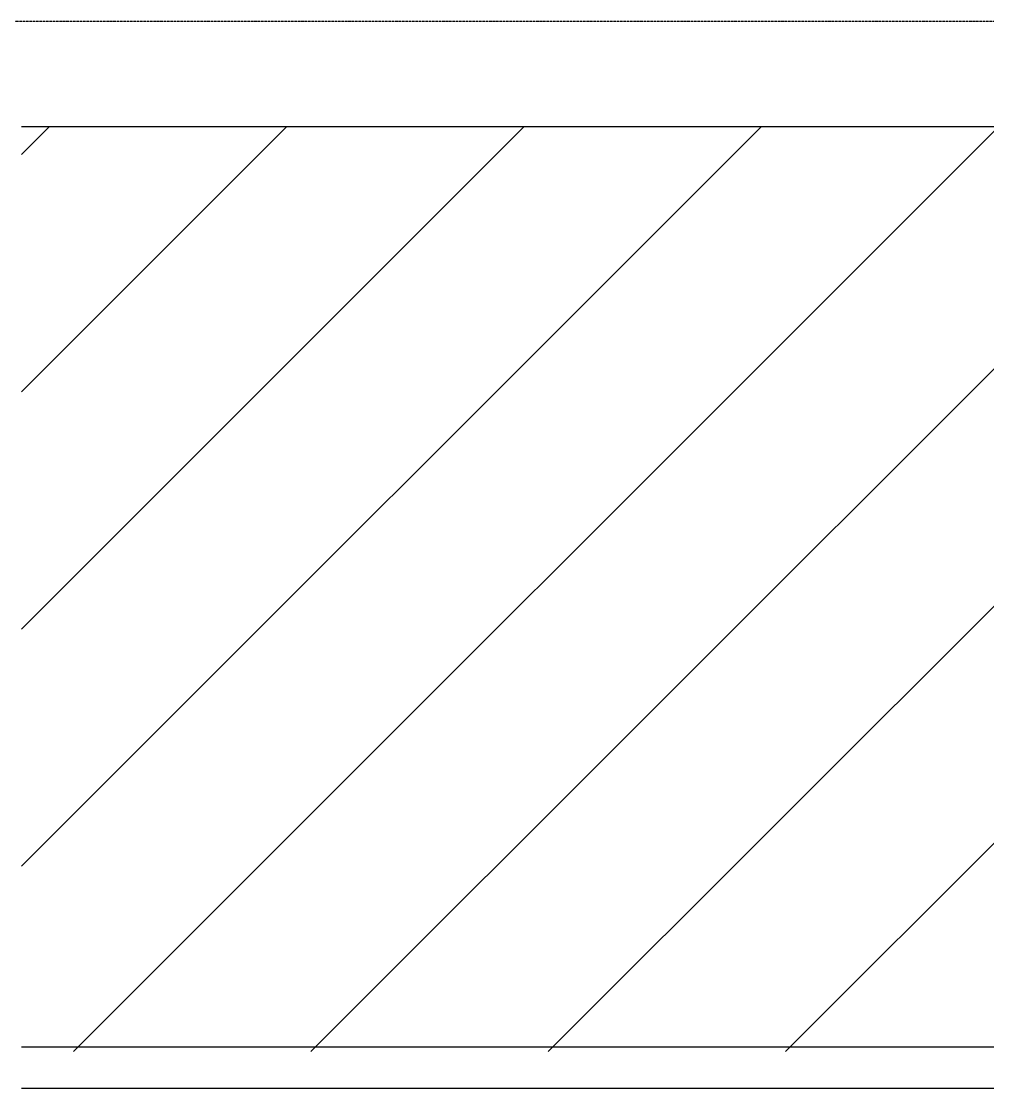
# Model space of a CAD drawing. Extents: x -599358 to 2865263, y -1062760 to 486533.
# Drawn here: x 244911 to 245824, y -692984 to -691974 of the extents above; entities that cross this region are included whole.
import ezdxf

# ---------------------------------------------------------------- set-up
doc = ezdxf.new("R2010")
doc.units = 0
doc.linetypes.add('DASH', pattern=[0.35, 0.25, -0.1])
for name, color, linetype in [('A-HATCH-1', 252, 'Continuous'), ('A-LIN-V', 9, 'Continuous'), ('A-SFCE', 30, 'Continuous'), ('FHSGH10105-主梁-04', 7, 'Continuous'), ('FHSGH10105-主梁-06', 7, 'Continuous')]:
    doc.layers.add(name, color=color, linetype=linetype)

# ---------------------------------------------------------------- blocks, each defined once
blk = doc.blocks.new('G$C2C10B007')
at = {"layer": 'A-SFCE', "linetype": 'DASH'}
blk.add_line((-3050, 0), (3050, 0), dxfattribs=at)

msp = doc.modelspace()

# ---------------------------------------------------------------- hatches: boundary and pattern name
at = {"layer": 'A-HATCH-1'}
h = msp.add_hatch(dxfattribs=at)
h.set_pattern_fill('ANSI31', color=4, scale=100)
h.set_pattern_definition([(45, (1989370.97, -1271056.52), (-112.253202, 112.253202), [])])
h.paths.add_polyline_path([(244910.6, -692074), (252695.3, -692074), (252695.3, -692949), (244910.6, -692949)])

# ---------------------------------------------------------------- linework, layer by layer
at = {"layer": 'FHSGH10105-主梁-04', "color": 4, "linetype": 'Continuous'}
msp.add_line((252695.3, -692074), (244910.6, -692074), dxfattribs=at)
at = {"layer": 'FHSGH10105-主梁-06', "color": 4, "linetype": 'Continuous'}
for p, q in [((252441.5, -692944.7), (244910.6, -692944.7)), ((252434.9, -692984), (244910.6, -692984))]:
    msp.add_line(p, q, dxfattribs=at)

# ---------------------------------------------------------------- block references
at = {"layer": 'A-LIN-V'}
msp.add_blockref('G$C2C10B007', (244910.6, -691974), dxfattribs=at)

doc.saveas('drawing.dxf')
